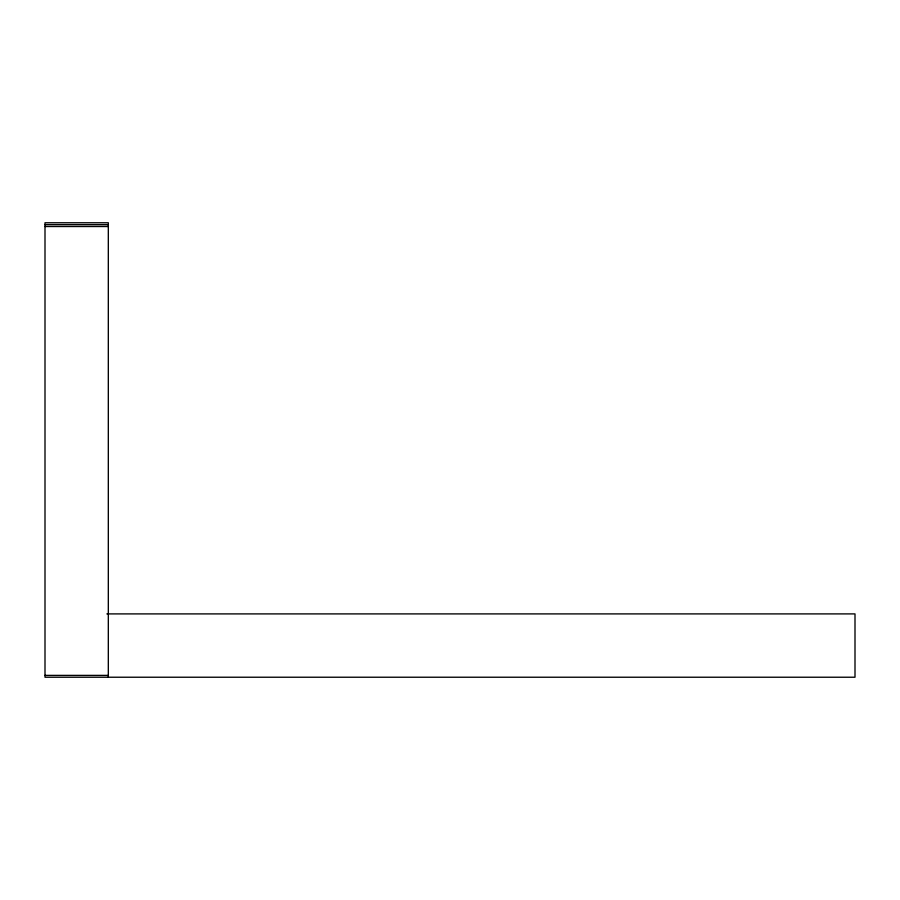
<?xml version="1.0" encoding="UTF-8"?>
<svg xmlns="http://www.w3.org/2000/svg" width="900" height="900" viewBox="0 0 900 900"><rect width="100%" height="100%" fill="white"/><g stroke="black" fill="none" stroke-linecap="round" stroke-linejoin="round"><path stroke-width="1.35" d="M45 224.662L108.315 224.685M45 226.519L108.315 226.519M106.875 613.901L855 613.901L855 677.227L45 677.227L45 222.773L108.315 222.773L108.315 677.227M45 675.383L108.315 675.383"/></g></svg>
